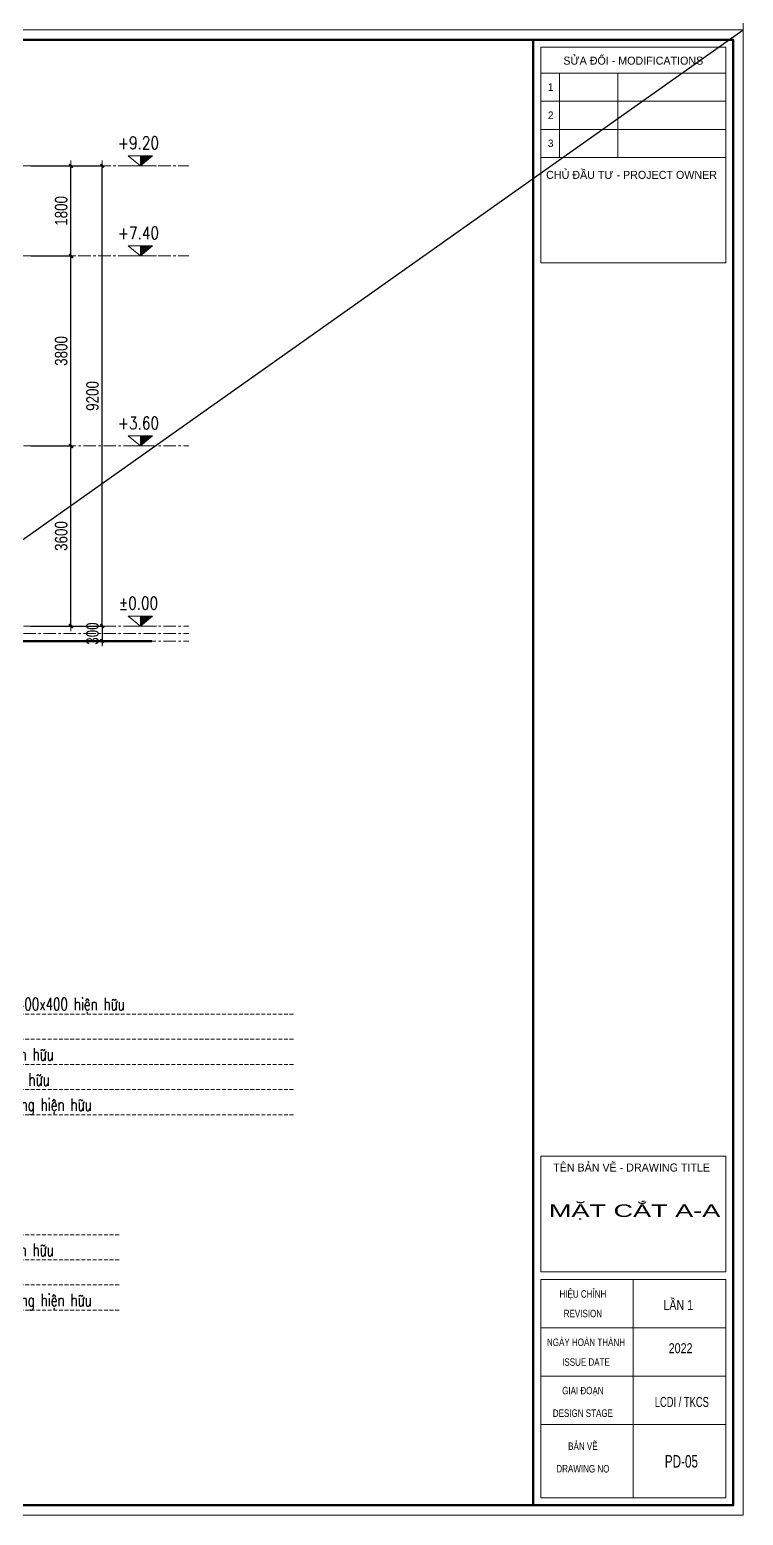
# Model space of a CAD drawing. Header units: millimetres. Extents: x 5243337 to 5938936, y 490824 to 785930.
# Drawn here: x 5331877 to 5346149, y 528148 to 557848 of the extents above; entities that cross this region are included whole.
import ezdxf
from ezdxf.enums import TextEntityAlignment as Align

# ---------------------------------------------------------------- set-up
doc = ezdxf.new("R2010")
doc.units = ezdxf.units.MM
doc.header["$MEASUREMENT"] = 0
doc.header["$PDMODE"] = 32
doc.linetypes.add('CENTER', pattern=[2, 1.25, -0.25, 0.25, -0.25])
doc.linetypes.add('HIDDEN', pattern=[0.375, 0.25, -0.125])
doc.layers.get('0').update_dxf_attribs({"lineweight": 0})
doc.layers.get('Defpoints').update_dxf_attribs({"lineweight": 0})
for name, color, linetype, lineweight in [('08. Net Text', 3, 'Continuous', 13), ('cat1', 30, 'Continuous', 50), ('dim', 144, 'Continuous', 13), ('Khungten_LCDI', 7, 'Continuous', 25), ('LC Dim', 8, 'Continuous', 18), ('LC MANH DUT', 35, 'HIDDEN', 5), ('LC Net thay', 7, 'Continuous', 25), ('LC Text1', 3, 'Continuous', 20), ('LC Text2', 7, 'Continuous', 25), ('truc', 76, 'CENTER', 9)]:
    doc.layers.add(name, color=color, linetype=linetype, lineweight=lineweight)
doc.layers.add('KCS_Plotter', color=11, linetype='Continuous', plot=False)
doc.styles.add('HOATBIF', font='hoatbif.shx', dxfattribs={"width": 0.8})
doc.styles.add('Khungten', font='VHAVAN.TTF', dxfattribs={"width": 0.9, "height": 5000})
doc.styles.add('LC 3', font='vnsimli.shx', dxfattribs={"width": 0.75})
doc.styles.add('T1', font='Vnsimli.shx', dxfattribs={"width": 0.8})
doc.styles.add('Text Khung Ten', font='VHAVAN.TTF')
doc.styles.add('Title', font='VHBLACK.TTF')
doc.dimstyles.new('1-100', dxfattribs={"dimscale": 100, "dimtxt": 2.5, "dimasz": 0.35, "dimexe": 0.5, "dimexo": 0, "dimgap": 0.8, "dimtad": 1, "dimdec": 0, "dimzin": 0, "dimdsep": 46, "dimtxsty": 'HOATBIF', "dimblk1": 'DOT', "dimblk2": 'DOT', "dimsah": 1, "dimcen": -1, "dimdle": 1, "dimclrd": 256, "dimclre": 256, "dimclrt": 4, "dimadec": 3, "dimazin": 2, "dimtfac": 0.3333333333333333, "dimtdec": 0, "dimtix": 1, "dimtmove": 2, "dimatfit": 3, "dimldrblk": 'DOT', "dimfxl": 1, "dimtvp": 0.8333333333333334, "dimtolj": 1, "dimtzin": 0, "dimarcsym": 0})

# ---------------------------------------------------------------- blocks, each defined once
blk = doc.blocks.new('Caodo1')
at = {"layer": 'LC Text1'}
blk.add_hatch(color=256, dxfattribs=at).paths.add_polyline_path([(3.638e-12, 200.210680454169), (3.638e-12, 3.166521039738275e-15), (243.3882687822297, 200.210680454169)])
for p, q in [((323.6303984126134, 0), (-323.6303984126098, 0)), ((3.638e-12, 0), (3.638e-12, 200.2106804541654))]:
    blk.add_line(p, q, dxfattribs=at)
blk.add_lwpolyline([(-243.3882687822297, 200.210680454169), (243.3882687822297, 200.210680454169), (3.638e-12, 0), (3.638e-12, 0)], close=True, dxfattribs=at)
at = {"layer": 'LC Text1', "style": 'T1', "width": 0.8}
blk.add_attdef('%%P0,00', text='', height=250, dxfattribs=at).set_placement((-39.04586973765618, 459.5053816559738), align=Align.MIDDLE_CENTER)
blk = doc.blocks.new('DOT')
at = {"layer": 'dim'}
for p, q in [((-3, 0), (3, 0)), ((-1, -1), (1, 1))]:
    blk.add_line(p, q, dxfattribs=at)
blk.add_lwpolyline([(0.5, 1), (-1, -0.5), (-0.5, -1), (1, 0.5)], close=True, dxfattribs=at)
blk = doc.blocks.new('*D203')
at = {"layer": 'Defpoints', "color": 0, "ltscale": 500, "transparency": 16777216}
for p in [(5331901.997985088, 549525.3664888492), (5332702.997985115, 549525.3664888492), (5331901.997985088, 545925.3664888492)]:
    blk.add_point(p, dxfattribs=at)
at = {"layer": 'LC Dim', "lineweight": -2, "ltscale": 500, "transparency": 16777216}
for p, q in [((5331901.997985088, 549525.3664888492), (5332752.997985115, 549525.3664888492)), ((5332702.997985115, 545960.3664888492), (5332702.997985115, 549490.3664888492)), ((5331901.997985088, 545925.3664888492), (5332752.997985115, 545925.3664888492))]:
    blk.add_line(p, q, dxfattribs=at)
at = {"layer": 'LC Dim', "lineweight": -2, "ltscale": 500, "transparency": 16777216, "xscale": 35, "yscale": 35, "zscale": 35}
for p, rotation in [((5332702.997985115, 549525.3664888492), 90), ((5332702.997985115, 545925.3664888492), 270)]:
    blk.add_blockref('DOT', p, dxfattribs=dict(at, rotation=rotation))
at = {"layer": 'LC Dim', "color": 4, "ltscale": 500, "transparency": 16777216, "insert": (5332507.997985114, 547725.3664888475), "char_height": 250, "attachment_point": 5, "rotation": 90, "style": 'HOATBIF'}
blk.add_mtext('\\A1;3600', dxfattribs=at)
blk = doc.blocks.new('_Dot')
at = {"color": 0, "linetype": 'ByBlock', "lineweight": -2}
blk.add_line((-0.5, 0), (-1, 0), dxfattribs=at)
at = {"color": 0, "linetype": 'ByBlock', "const_width": 0.5}
blk.add_lwpolyline([(-0.25, 0, 1), (0.25, 0, 1)], format="xyb", close=True, dxfattribs=at)
blk = doc.blocks.new('*D204')
at = {"layer": 'Defpoints', "color": 0, "transparency": 16777216}
for p in [(5331901.997985088, 553325.3664888492), (5332702.997985115, 553325.3664888492), (5331901.997985088, 549525.3664888492)]:
    blk.add_point(p, dxfattribs=at)
at = {"layer": 'LC Dim', "lineweight": -2, "transparency": 16777216}
for p, q in [((5331901.997985088, 553325.3664888492), (5332752.997985115, 553325.3664888492)), ((5332702.997985115, 549560.3664888492), (5332702.997985115, 553290.3664888492)), ((5331901.997985088, 549525.3664888492), (5332752.997985115, 549525.3664888492))]:
    blk.add_line(p, q, dxfattribs=at)
at = {"layer": 'LC Dim', "lineweight": -2, "transparency": 16777216, "xscale": 35, "yscale": 35, "zscale": 35}
for p, rotation in [((5332702.997985115, 553325.3664888492), 90), ((5332702.997985115, 549525.3664888492), 270)]:
    blk.add_blockref('DOT', p, dxfattribs=dict(at, rotation=rotation))
at = {"layer": 'LC Dim', "color": 4, "transparency": 16777216, "insert": (5332507.997985114, 551425.3664888475), "char_height": 250, "attachment_point": 5, "rotation": 90, "style": 'HOATBIF'}
blk.add_mtext('\\A1;3800', dxfattribs=at)
blk = doc.blocks.new('*D205')
at = {"layer": 'Defpoints', "color": 0, "transparency": 16777216}
for p in [(5331901.997985088, 555125.3664888492), (5332702.997985115, 555125.3664888492), (5331901.997985088, 553325.3664888492)]:
    blk.add_point(p, dxfattribs=at)
at = {"layer": 'LC Dim', "lineweight": -2, "transparency": 16777216}
for p, q in [((5331901.997985088, 555125.3664888492), (5332752.997985115, 555125.3664888492)), ((5332702.997985115, 553360.3664888492), (5332702.997985115, 555090.3664888492)), ((5331901.997985088, 553325.3664888492), (5332752.997985115, 553325.3664888492))]:
    blk.add_line(p, q, dxfattribs=at)
at = {"layer": 'LC Dim', "lineweight": -2, "transparency": 16777216, "xscale": 35, "yscale": 35, "zscale": 35}
for p, rotation in [((5332702.997985115, 555125.3664888492), 90), ((5332702.997985115, 553325.3664888492), 270)]:
    blk.add_blockref('DOT', p, dxfattribs=dict(at, rotation=rotation))
at = {"layer": 'LC Dim', "color": 4, "transparency": 16777216, "insert": (5332507.997985114, 554225.3664888475), "char_height": 250, "attachment_point": 5, "rotation": 90, "style": 'HOATBIF'}
blk.add_mtext('\\A1;1800', dxfattribs=at)
blk = doc.blocks.new('*D206')
at = {"layer": 'Defpoints', "color": 0, "transparency": 16777216}
for p in [(5331901.997985088, 555125.3664888492), (5333327.997985115, 555125.3664888492), (5331901.997985088, 545925.3664888492)]:
    blk.add_point(p, dxfattribs=at)
at = {"layer": 'LC Dim', "lineweight": -2, "transparency": 16777216}
for p, q in [((5331901.997985088, 555125.3664888492), (5333377.997985115, 555125.3664888492)), ((5333327.997985115, 545960.3664888492), (5333327.997985115, 555090.3664888492)), ((5331901.997985088, 545925.3664888492), (5333377.997985115, 545925.3664888492))]:
    blk.add_line(p, q, dxfattribs=at)
at = {"layer": 'LC Dim', "lineweight": -2, "transparency": 16777216, "xscale": 35, "yscale": 35, "zscale": 35}
for p, rotation in [((5333327.997985115, 555125.3664888492), 90), ((5333327.997985115, 545925.3664888492), 270)]:
    blk.add_blockref('DOT', p, dxfattribs=dict(at, rotation=rotation))
at = {"layer": 'LC Dim', "color": 4, "transparency": 16777216, "insert": (5333132.997985114, 550525.3664888475), "char_height": 250, "attachment_point": 5, "rotation": 90, "style": 'HOATBIF'}
blk.add_mtext('\\A1;9200', dxfattribs=at)
blk = doc.blocks.new('*D207')
at = {"layer": 'Defpoints', "color": 0, "transparency": 16777216}
for p in [(5332150.997985087, 545925.3664888494), (5332150.997985087, 545625.3664888492), (5333327.997985119, 545625.3664888492)]:
    blk.add_point(p, dxfattribs=at)
at = {"layer": 'LC Dim', "lineweight": -2, "transparency": 16777216}
for p, q in [((5332150.997985087, 545925.3664888494), (5333377.997985119, 545925.3664888494)), ((5333327.997985119, 545960.3664888494), (5333327.997985119, 545995.3664888494)), ((5333327.997985119, 545925.3664888494), (5333327.997985119, 545625.3664888492)), ((5332150.997985087, 545625.3664888492), (5333377.997985119, 545625.3664888492)), ((5333327.997985119, 545590.3664888492), (5333327.997985119, 545555.3664888492))]:
    blk.add_line(p, q, dxfattribs=at)
at = {"layer": 'LC Dim', "lineweight": -2, "transparency": 16777216, "xscale": 35, "yscale": 35, "zscale": 35}
for p, rotation in [((5333327.997985119, 545925.3664888494), 270), ((5333327.997985119, 545625.3664888492), 90)]:
    blk.add_blockref('DOT', p, dxfattribs=dict(at, rotation=rotation))
at = {"layer": 'LC Dim', "color": 4, "transparency": 16777216, "insert": (5333132.997985118, 545775.3664888476), "char_height": 250, "attachment_point": 5, "rotation": 90, "style": 'HOATBIF'}
blk.add_mtext('\\A1;300', dxfattribs=at)
blk = doc.blocks.new('lcdi fix1')
at = {"layer": 'Defpoints', "lineweight": 0}
blk.add_lwpolyline([(-1199.999999582767, -14849.99999999255), (-1199.999999582767, 14849.99999999255), (40799.99891111255, 14849.99999999255), (40799.99891111255, -14849.99999999255)], close=True, dxfattribs=at)
at = {"layer": 'Khungten_LCDI', "color": 5, "lineweight": 60}
blk.add_line((36600.02574175596, 14649.99987136073), (36600.02574175596, -14650.00012862437), dxfattribs=at)
at = {"layer": 'Khungten_LCDI', "color": 5, "lineweight": 25}
blk.add_line((40599.99891117217, -14650.00012862437), (40599.99891117217, 14649.99987136073), dxfattribs=at)
at = {"layer": 'Khungten_LCDI', "color": 9, "lineweight": 15}
for p, q in [((36750.02524096676, 13981.26096723919), (40449.99820149972, 13981.26096723919)), ((37122.65752293999, 13981.26096723919), (37122.65752293999, 12296.75897900327)), ((38292.76864289271, 13981.26096723919), (38292.76864289271, 12296.75897900327)), ((36750.02524096676, 13419.76030449384), (40449.99820150359, 13419.76030449384)), ((36750.02524096676, 12858.25964174862), (40449.99820150732, 12858.25964174862)), ((36750.02524096676, 12296.75897900327), (40449.99820151119, 12296.75897900327)), ((38600.01232647896, -10133.35504965239), (38600.01232647896, -14500.00093431525)), ((40449.99971687794, -11100.01652405911), (36750.02493607998, -11100.01652405911)), ((40449.99971687794, -12066.67799846583), (36750.02493607998, -12066.67799846583)), ((40449.99971687794, -13033.33947286509), (36750.02493607998, -13033.33947286509))]:
    blk.add_line(p, q, dxfattribs=at)
at = {"layer": 'Khungten_LCDI', "color": 5, "lineweight": 60}
blk.add_lwpolyline([(0, -14649.99999999255), (0, 14649.99999999255), (40599.99891117215, 14649.99999999255), (40599.99891117215, -14649.99999999255)], close=True, dxfattribs=at)
at = {"layer": 'Khungten_LCDI', "color": 9, "lineweight": 15}
for points in [[(36750.02524096676, 10190.3498538381), (40449.99820152603, 10190.3498538381), (40449.99820149626, 14499.98615028985), (36750.02524096676, 14499.98615028985)], [(36750.02493607998, -9983.355855343274), (40449.99971687794, -9983.355855343274), (40449.99971687794, -7667.313626733952), (36750.02493607998, -7667.313626733952)], [(36750.02493607998, -14500.00093431525), (40449.99971687794, -14500.00093431525), (40449.99971687794, -10133.35504965239), (36750.02493607998, -10133.35504965239)]]:
    blk.add_lwpolyline(points, close=True, dxfattribs=at)
at = {"color": 7, "style": 'Khungten'}
for s, height, p in [('söa ®æi - modifications', 159.9999171353717, (38600.01172123151, 14151.44753743158)), ('chñ ®Çu t\xad - project owner', 159.9999171353717, (38565.57046397956, 11868.20385781758)), ('tªn b¶n vÏ - drawing title', 159.999995850217, (38565.57105228305, -7977.244596881201))]:
    blk.add_text(s, height=height, dxfattribs=at).set_placement(p, align=Align.CENTER)
at = {"color": 7}
for s, height, style, width, p in [('hiÖu chØnh', 149.9999961095785, 'Khungten', 0.8, (37591.68987771869, -10499.41212151699)), ('revision', 149.9999961095785, 'Khungten', 0.8, (37591.68987771869, -10890.99055625253)), ('ngµy hoµn thµnh', 149.9999961095785, 'Khungten', 0.8, (37654.03775423767, -11466.07359593116)), ('issue date', 149.9999961095785, 'Khungten', 0.8, (37654.03775423767, -11861.50362179928)), ('giai ®o¹n', 149.9999961095785, 'Khungten', 0.8, (37591.68987771869, -12432.73507033043)), ('lcdi / tkCS', 199.9999948127713, 'Title', 0.7, (39570.58753758669, -12684.13602550827)), ('design stage', 149.9999961095785, 'Khungten', 0.8, (37591.68987771869, -12883.15097097062)), ('b¶n vÏ', 149.9999961095785, 'Khungten', 0.8, (37591.68987771869, -13543.73950870835)), ('drawing nO', 149.9999961095785, 'Khungten', 0.8, (37591.68987771869, -13994.15540934854))]:
    blk.add_text(s, height=height, dxfattribs=dict(at, style=style, width=width)).set_placement(p, align=Align.CENTER)
at = {"color": 7, "style": 'Khungten', "width": 0.8}
for tag, p in [('REVISION', (39498.75262445211, -10746.304083099)), ('NGAYHT', (39546.07413610816, -11609.37104500585))]:
    blk.add_attdef(tag, text='', height=199.998925739526, dxfattribs=at).set_placement(p, align=Align.CENTER)
at = {"layer": '08. Net Text', "color": 7, "style": 'Text Khung Ten'}
blk.add_text('1', height=149.9999262048305, dxfattribs=at).set_placement((36891.65196134514, 13626.76006522962))
at = {"layer": '08. Net Text', "color": 7, "ltscale": 2, "style": 'Text Khung Ten'}
for s, p in [('2', (36891.65196134514, 13065.25940248434)), ('3', (36891.65196134514, 12503.75873973906))]:
    blk.add_text(s, height=149.9999262048305, dxfattribs=at).set_placement(p)
at = {"layer": 'LC Text1', "style": 'Title', "width": 1.48591522556321}
for tag, p, p2 in [('TENBANVE1', (36912.6576448679, -8885.760367577306), (40339.14494544268, -8885.760367577306)), ('TENBANVE2', (36912.6576448679, -9562.465692964724), (40339.14494544268, -9562.465692964724))]:
    blk.add_attdef(tag, text='', height=249.9999935159642, dxfattribs=at).set_placement(p, p2, align=Align.FIT)
at = {"layer": 'LC Text1', "style": 'Title', "width": 0.7}
blk.add_attdef('SOBANVE', text='', height=249.9999935159642, dxfattribs=at).set_placement((39561.98223525286, -13896.18084686749), align=Align.CENTER)

msp = doc.modelspace()

# ---------------------------------------------------------------- linework, layer by layer
at = {"layer": 'cat1'}
msp.add_line((5334321.497985085, 545625.366488849), (5331330.395070923, 545625.3664888489), dxfattribs=at)
at = {"layer": 'KCS_Plotter'}
msp.add_line((5304149.242786746, 528147.83369663), (5346149.241697435, 557847.8336966151), dxfattribs=at)
at = {"layer": 'LC MANH DUT', "ltscale": 300}
for p, q in [((5328301.370804076, 538167.6290930606), (5337172.171397081, 538167.6290930606)), ((5328301.370804076, 537664.8894247236), (5337172.171397081, 537664.8894247236)), ((5328301.370804076, 537162.1497563862), (5337172.171397081, 537162.1497563862)), ((5328301.370804076, 536659.4100880492), (5337172.171397081, 536659.4100880492)), ((5328301.370804076, 536156.6704197121), (5337172.171397081, 536156.6704197121)), ((5328301.370804076, 533757.4411469406), (5333664.714985099, 533757.4411469406)), ((5328301.370804076, 533254.7014786033), (5333664.714985099, 533254.7014786033)), ((5328301.370804076, 532751.961810266), (5333664.714985099, 532751.961810266)), ((5328301.370804076, 532249.2221419291), (5333664.714985099, 532249.2221419291))]:
    msp.add_line(p, q, dxfattribs=at)
at = {"layer": 'truc', "ltscale": 200}
for p, q in [((5319248.497985085, 555125.3664888489), (5335062.997985085, 555125.3664888489)), ((5319248.497985085, 553325.3664888489), (5335062.997985085, 553325.3664888489)), ((5314550.997985085, 549525.3664888489), (5335062.997985085, 549525.3664888489)), ((5314550.997985085, 545925.3664888489), (5335062.997985085, 545925.3664888489)), ((5314550.997985085, 545775.3664888489), (5335062.997985085, 545775.3664888489)), ((5314550.997985085, 545625.3664888489), (5335062.997985085, 545625.3664888489))]:
    msp.add_line(p, q, dxfattribs=at)

# ---------------------------------------------------------------- block references
at = {"layer": 'LC Net thay'}
ref = msp.add_blockref('lcdi fix1', (5305349.243821068, 572697.8329648983), dxfattribs=at)
ref.add_attrib('NGAYHT', '2022', dxfattribs={"layer": 'LC Text1', "height": 199.9991223361968, "style": 'Khungten', "width": 0.8}).set_placement((5344895.356830516, 561088.4506366445), align=Align.CENTER)
ref.add_attrib('REVISION', 'lÇn 1', dxfattribs={"layer": 'LC Text1', "height": 199.9991223361968, "style": 'Khungten', "width": 0.8}).set_placement((5344848.035272344, 561951.5184469363), align=Align.CENTER)
ref.add_attrib('SOBANVE', 'pd-04', dxfattribs={"layer": 'LC Text1', "height": 250.0002392631163, "style": 'Title', "width": 0.7000000000000001}).set_placement((5344911.264945298, 558801.6385868749), align=Align.CENTER)
ref.add_attrib('TENBANVE1', 'mÆt ®øng trôc 1-12', dxfattribs={"layer": 'LC Text1', "height": 250.0002392631163, "style": 'Title', "width": 0.814795146173364}).set_placement((5342261.937750657, 563812.0639913515), (5345688.428419432, 563812.0639913515), align=Align.FIT)
ref = msp.add_blockref('lcdi fix1', (5305349.242786323, 542997.8329649132), dxfattribs=at)
ref.add_attrib('NGAYHT', '2022', dxfattribs={"layer": 'LC Text1', "height": 199.9991223361968, "style": 'Khungten', "width": 0.8}).set_placement((5344895.355795771, 531388.4506366594), align=Align.CENTER)
ref.add_attrib('REVISION', 'lÇn 1', dxfattribs={"layer": 'LC Text1', "height": 199.9991223361968, "style": 'Khungten', "width": 0.8}).set_placement((5344848.034237599, 532251.5184469512), align=Align.CENTER)
ref.add_attrib('SOBANVE', 'pd-05', dxfattribs={"layer": 'LC Text1', "height": 250.0002392631163, "style": 'Title', "width": 0.7000000000000001}).set_placement((5344911.263910552, 529101.6385868898), align=Align.CENTER)
ref.add_attrib('TENBANVE1', 'mÆt c¾t a-a', dxfattribs={"layer": 'LC Text1', "height": 250.0002392631163, "style": 'Title', "width": 1.332216677300427}).set_placement((5342261.936715912, 534112.0639913664), (5345688.427384687, 534112.0639913664), align=Align.FIT)
at = {"layer": 'LC Text1'}
ref = msp.add_blockref('Caodo1', (5334091.128383498, 555125.3664888489), dxfattribs=at)
ref.add_attrib('%%P0,00', '+9.20', dxfattribs={"layer": 'LC Text2', "height": 250, "style": 'T1', "width": 0.8}).set_placement((5334052.08251376, 555584.8718705049), align=Align.MIDDLE_CENTER)
ref = msp.add_blockref('Caodo1', (5334091.128383498, 553325.3664888489), dxfattribs=at)
ref.add_attrib('%%P0,00', '+7.40', dxfattribs={"layer": 'LC Text2', "height": 250, "style": 'T1', "width": 0.8}).set_placement((5334052.08251376, 553784.8718705049), align=Align.MIDDLE_CENTER)
ref = msp.add_blockref('Caodo1', (5334091.128383498, 549525.3664888489), dxfattribs=at)
ref.add_attrib('%%P0,00', '+3.60', dxfattribs={"layer": 'LC Text2', "height": 250, "style": 'T1', "width": 0.8}).set_placement((5334052.08251376, 549984.8718705049), align=Align.MIDDLE_CENTER)
ref = msp.add_blockref('Caodo1', (5334091.128383498, 545925.3664888489), dxfattribs=at)
ref.add_attrib('%%P0,00', '%%p0.00', dxfattribs={"layer": 'LC Text2', "height": 250, "style": 'T1', "width": 0.8}).set_placement((5334052.08251376, 546384.8718705049), align=Align.MIDDLE_CENTER)

# ---------------------------------------------------------------- texts
at = {"layer": 'LC Text1', "style": 'LC 3', "width": 0.7}
for s, p in [('- líp g¹ch ceramic kt:400x400 hiÖn h÷u', (5328838.687859874, 538244.1353638346)), ('- sµn btct dµy 100 hiÖn h÷u', (5328838.687859874, 537238.6560271602)), ('- líp v÷a tr¸t trÇn hiÖn h÷u', (5328838.687859874, 536735.9163588231)), ('- trÇn b¶, s¬n mµu tr¾ng hiÖn h÷u', (5328838.687859874, 536233.1766904859)), ('- sµn btct dµy 100 hiÖn h÷u', (5328838.68785987, 533331.2077493769)), ('- trÇn b¶, s¬n mµu tr¾ng hiÖn h÷u', (5328838.68785987, 532325.7284127028))]:
    msp.add_text(s, height=248.0158794487328, dxfattribs=at).set_placement(p)

# ---------------------------------------------------------------- dimensions: what is measured, and where the dimension line sits
at = {"layer": 'LC Dim'}
for base, p1, p2, picture, middle in [((5332702.997985115, 555125.3664888492), (5331901.997985086, 553325.3664888489), (5331901.997985086, 555125.3664888489), '*D205', (5332507.997985114, 554225.3664888475)), ((5333327.997985115, 555125.3664888492), (5331901.997985086, 545925.3664888489), (5331901.997985086, 555125.3664888489), '*D206', (5333132.997985114, 550525.3664888475)), ((5332702.997985115, 553325.3664888492), (5331901.997985086, 549525.3664888489), (5331901.997985086, 553325.3664888489), '*D204', (5332507.997985114, 551425.3664888475)), ((5333327.997985119, 545625.3664888492), (5332150.997985085, 545925.3664888492), (5332150.997985085, 545625.3664888489), '*D207', (5333132.997985118, 545775.3664888476))]:
    dim = msp.add_linear_dim(base=base, p1=p1, p2=p2, angle=90, dimstyle='1-100', override={"dimgap": 0.7, "dimfxl": 0.5, "dimarcsym": 1}, dxfattribs=at)
    dim.commit()
    dim.dimension.update_dxf_attribs({"geometry": picture, "text_midpoint": middle})
at = {"layer": 'LC Dim', "ltscale": 500}
dim = msp.add_linear_dim(base=(5332702.997985115, 549525.3664888492), p1=(5331901.997985086, 545925.3664888489), p2=(5331901.997985086, 549525.3664888489), angle=90, dimstyle='1-100', override={"dimgap": 0.7, "dimfxl": 0.5, "dimarcsym": 1}, dxfattribs=at)
dim.commit()
dim.dimension.update_dxf_attribs({"geometry": '*D203', "text_midpoint": (5332507.997985114, 547725.3664888475)})

doc.saveas('drawing.dxf')
